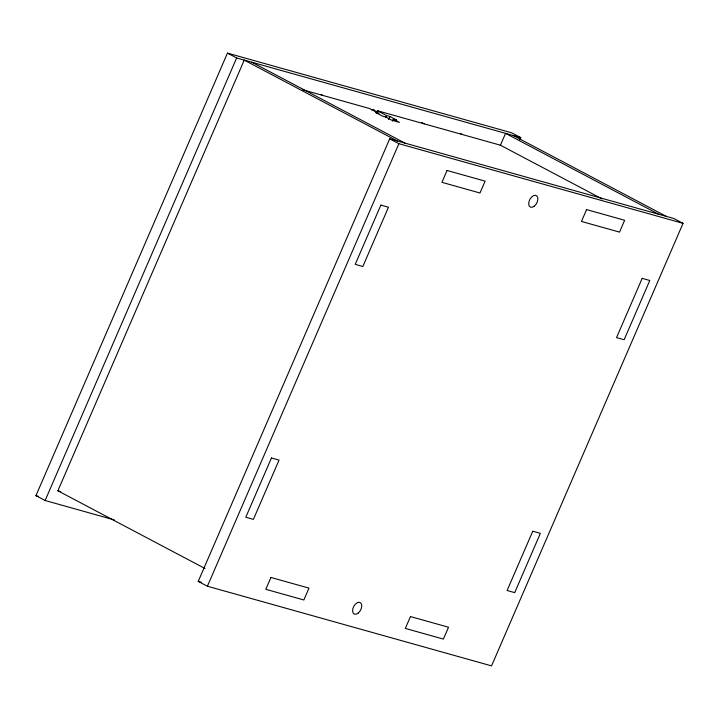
<?xml version="1.0" encoding="UTF-8"?>
<svg xmlns="http://www.w3.org/2000/svg" width="719" height="719" viewBox="0 0 719 719"><rect width="100%" height="100%" fill="white"/><g stroke="black" fill="none" stroke-linecap="round" stroke-linejoin="round"><path stroke-width="1.08" d="M114.285 519.891L45.135 500.505L35.95 495.652L227.456 53.116L511.595 132.772L520.781 137.626L519.891 139.684M45.135 500.505L236.641 57.969L520.781 137.626M205.032 568.522L57.88 490.789L244.244 60.108L397.328 140.969M376.531 112.694L377.385 110.717L500.433 145.211L602.154 198.947M385.717 117.548L386.57 115.57L389.869 116.496L396.609 120.055L393.311 119.129L392.448 121.107M388.584 119.462L389.869 116.496M198.219 581.374L389.716 138.839L673.865 218.495L683.05 223.348L491.544 665.884L207.405 586.228L198.219 581.374L201.455 582.282M207.405 586.228L398.901 143.692L683.05 223.348M500.253 145.624L505.565 133.357L658.64 214.226M302.753 89.794L369.773 108.587L378.958 113.44L375.66 112.515L382.4 116.074L385.699 116.999L391.819 120.235L399.431 122.365L393.311 119.129M57.88 490.789L60.729 491.589M35.95 495.652L38.107 496.263M513.177 135.496L666.252 216.356M460.537 133.572L462.38 134.543M421.568 122.419L424.318 123.875M377.385 110.717L386.57 115.57M321.007 94.459L322.84 95.429M251.857 62.238L404.941 143.108M227.456 53.116L236.641 57.969M389.716 138.839L398.901 143.692M371.337 109.917A6.489 3.892 -62.2 0 1 375.138 110.978M271.44 457.967L245.79 517.24L253.403 519.37L279.044 460.106L271.44 457.967M380.863 205.095L355.222 264.358L362.834 266.488L388.476 207.225L380.863 205.095M270.937 577.456L265.805 589.31L303.867 599.979L308.99 588.124L270.937 577.456M447.047 170.475L441.924 182.329L479.977 192.998L485.109 181.143L447.047 170.475M410.477 616.569L405.345 628.424L443.398 639.092L448.53 627.238L410.477 616.569M586.587 209.597L581.455 221.452L619.517 232.12L624.64 220.266L586.587 209.597M532.752 531.224L507.102 590.488L514.714 592.627L540.364 533.354L532.752 531.224M642.184 278.343L616.534 337.615L624.146 339.745L649.787 280.482L642.184 278.343M534.163 206.245A6.489 3.892 -62.2 0 0 536.742 195.847A6.489 3.892 -62.2 0 0 528.941 201.796A6.489 3.892 -62.2 0 0 534.163 206.245M358.044 613.217A6.489 3.892 -62.2 0 0 360.632 602.828A6.489 3.892 -62.2 0 0 352.831 608.777A6.489 3.892 -62.2 0 0 358.044 613.217"/></g></svg>
